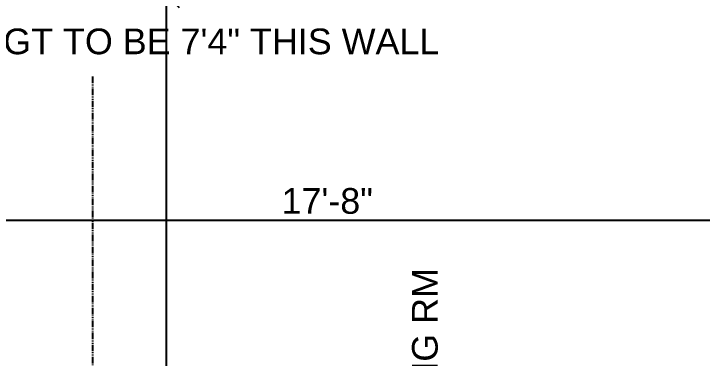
# Model space of a CAD drawing. Header units: inches. Extents: x 8 to 1535, y 73 to 1076.
# Drawn here: x 1156.4 to 1263.6, y 807.5 to 861.2 of the extents above; entities that cross this region are included whole.
import ezdxf
from ezdxf.enums import TextEntityAlignment as Align

# ---------------------------------------------------------------- set-up
doc = ezdxf.new("R2010")
doc.units = ezdxf.units.IN
doc.header["$MEASUREMENT"] = 0
doc.linetypes.add('THREEDOT', pattern=[1.75, 1, -0.15, 0.05, -0.15, 0.05, -0.15, 0.05, -0.15])
doc.layers.add('DIMENSIONS', color=2, linetype='Continuous')
doc.layers.add('GENERAL NOTE', color=4, linetype='Continuous')
doc.styles.add('DIMTXT', font='ARIAL.TTF', dxfattribs={"height": 4})
doc.styles.add('NOTES', font='ARIAL.TTF', dxfattribs={"height": 4})
doc.dimstyles.new('Arch', dxfattribs={"dimtxt": 0.1875, "dimasz": 4, "dimexe": 0.179993, "dimexo": 0.0625, "dimgap": 1, "dimtad": 1, "dimtoh": 1, "dimdec": 4, "dimzin": 0, "dimdsep": 46, "dimlunit": 4, "dimtxsty": 'DIMTXT', "dimblk1": 'OBLIQUE', "dimblk2": 'OBLIQUE', "dimsah": 1, "dimcen": 0.089996, "dimdle": 3, "dimadec": 0, "dimazin": 0, "dimtfac": 1, "dimtdec": 4, "dimtofl": 0, "dimtmove": 0, "dimatfit": 3, "dimldrblk": 'OBLIQUE', "dimfxl": 0, "dimfrac": 2, "dimtolj": 1, "dimtzin": 0, "dimarcsym": 0})

# ---------------------------------------------------------------- blocks, each defined once
blk = doc.blocks.new('_OBLIQUE')
at = {"color": 0, "linetype": 'ByBlock'}
blk.add_line((-0.5, -0.5), (0.5, 0.5), dxfattribs=at)
blk = doc.blocks.new('*D135')
at = {"layer": 'Defpoints', "color": 0}
for p in [(1288.11, 833.61), (1076.11, 828.97), (1076.11, 809.86)]:
    blk.add_point(p, dxfattribs=at)
at = {"layer": 'DIMENSIONS', "color": 0, "lineweight": -2}
for p, q in [((1288.11, 833.55), (1288.11, 828.79)), ((1076.11, 809.92), (1076.11, 829.15)), ((1291.11, 828.97), (1073.11, 828.97))]:
    blk.add_line(p, q, dxfattribs=at)
at = {"layer": 'DIMENSIONS', "color": 0, "lineweight": -2, "xscale": 4, "yscale": 4, "zscale": 4, "rotation": 180}
blk.add_blockref('_OBLIQUE', (1076.11, 828.97), dxfattribs=at)
at = {"layer": 'DIMENSIONS', "color": 0, "lineweight": -2, "xscale": 4, "yscale": 4, "zscale": 4}
blk.add_blockref('_OBLIQUE', (1288.11, 828.97), dxfattribs=at)
at = {"layer": 'DIMENSIONS', "color": 0, "insert": (1205.2, 832.01), "char_height": 4, "attachment_point": 5, "style": 'DIMTXT'}
blk.add_mtext('\\A1;17\'-8"', dxfattribs=at)
blk = doc.blocks.new('*D139')
at = {"layer": 'Defpoints', "color": 0}
for p in [(1180.18, 864.11), (1195.36, 864.11), (1197.11, 666.61)]:
    blk.add_point(p, dxfattribs=at)
at = {"layer": 'DIMENSIONS', "color": 0, "lineweight": -2}
for p, q in [((1180.18, 663.61), (1180.18, 867.11)), ((1195.3, 864.11), (1180, 864.11)), ((1197.05, 666.61), (1180, 666.61))]:
    blk.add_line(p, q, dxfattribs=at)
at = {"layer": 'DIMENSIONS', "color": 0, "lineweight": -2, "xscale": 4, "yscale": 4, "zscale": 4}
for p, rotation in [((1180.18, 864.11), 90), ((1180.18, 666.61), 270)]:
    blk.add_blockref('_OBLIQUE', p, dxfattribs=dict(at, rotation=rotation))
at = {"layer": 'DIMENSIONS', "color": 0, "insert": (1177.11, 765.36), "char_height": 4, "attachment_point": 5, "rotation": 90, "style": 'DIMTXT'}
blk.add_mtext('\\A1;16\'-5 1/2"', dxfattribs=at)

msp = doc.modelspace()

# ---------------------------------------------------------------- linework, layer by layer
at = {"layer": 'GENERAL NOTE'}
msp.add_lwpolyline([(1216.40547, 670.79925, 0, 16, 0), (1216.40547, 674.79925, 0, 0, 0), (1216.40547, 856.1726, 16, 0, 0), (1216.40547, 860.1726, 0, 0, 0)], format="xyseb", dxfattribs=at)
at = {"layer": 'GENERAL NOTE', "color": 7, "linetype": 'THREEDOT'}
msp.add_lwpolyline([(1168.6115, 851.43294), (1168.6115, 699.79168)], dxfattribs=at)

# ---------------------------------------------------------------- texts
at = {"layer": 'GENERAL NOTE', "style": 'NOTES'}
msp.add_text('WINDOW HD HGT TO BE 7\'4" THIS WALL', height=4, dxfattribs=at).set_placement((1114.99729, 854.87419))
msp.add_text('OVER GRAND RM AND GATHERING RM', height=4, rotation=90, dxfattribs=at).set_placement((1222.40547, 768.50571), align=Align.CENTER)

# ---------------------------------------------------------------- dimensions: what is measured, and where the dimension line sits
at = {"layer": 'DIMENSIONS'}
dim = msp.add_linear_dim(base=(1180.18243, 864.10809), p1=(1197.11381, 666.60809), p2=(1195.36381, 864.10809), angle=90, dimstyle='Arch', dxfattribs=at)
dim.commit()
dim.dimension.update_dxf_attribs({"geometry": '*D139', "text_midpoint": (1177.11421, 765.35809)})
dim = msp.add_linear_dim(base=(1076.11381, 828.96739), p1=(1288.11381, 833.61135), p2=(1076.11381, 809.85809), dimstyle='Arch', dxfattribs=at)
dim.commit()
dim.dimension.update_dxf_attribs({"geometry": '*D135', "text_midpoint": (1205.20128, 828.96739), "dimtype": 160})

doc.saveas('drawing.dxf')
